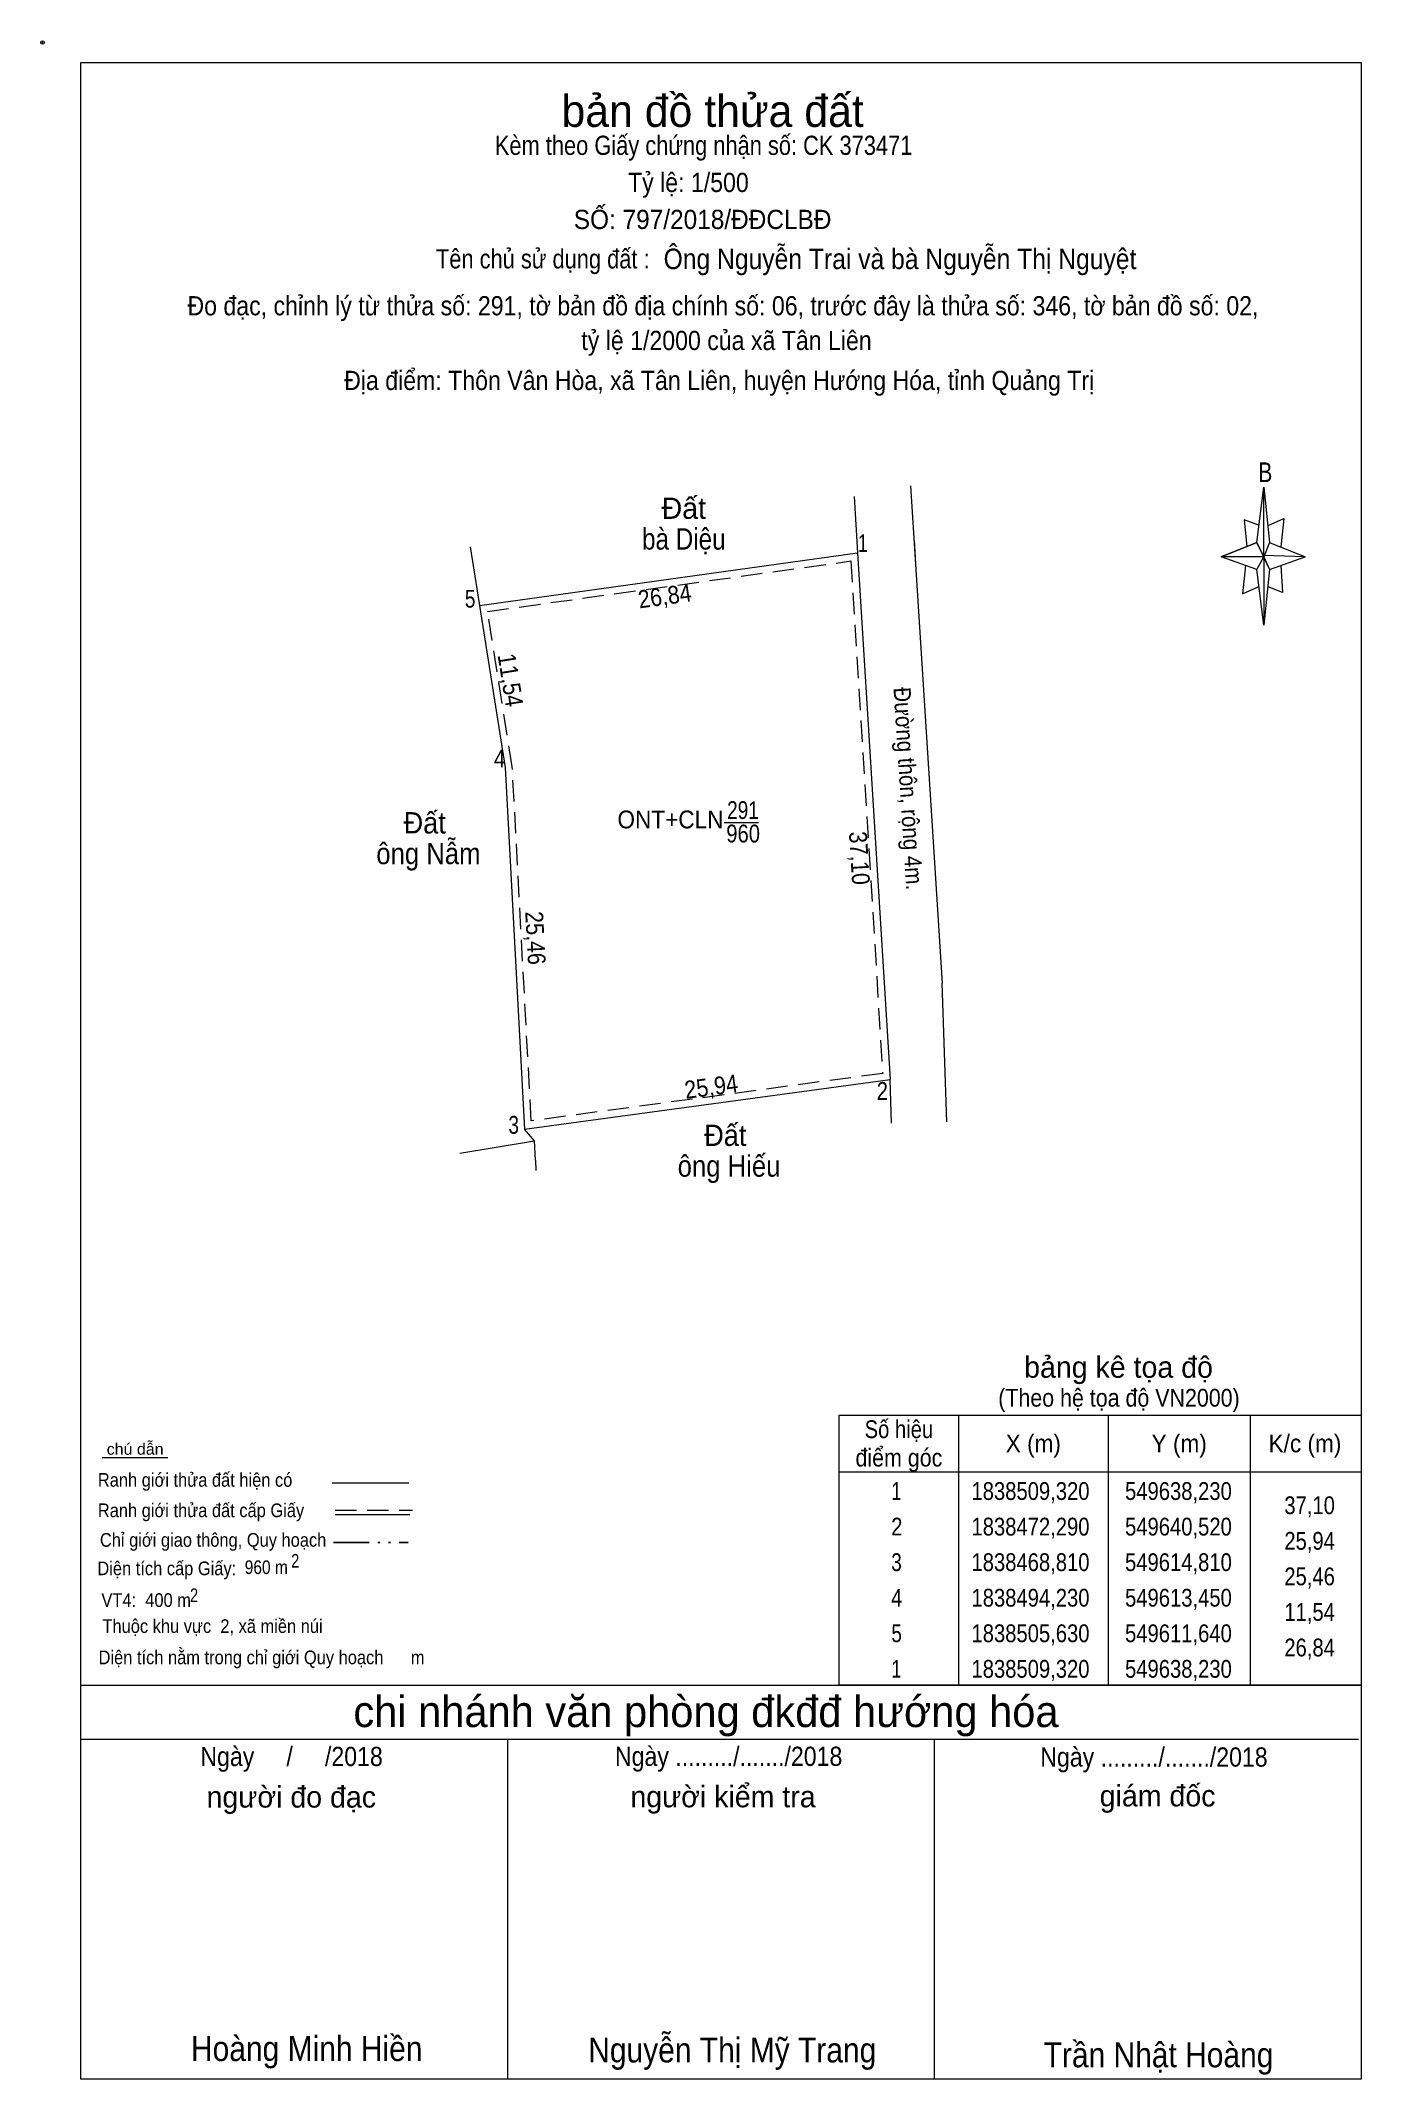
# Model space of a CAD drawing. Header units: metres. Extents: x 549581 to 549674, y 1838402 to 1838545.
import ezdxf
from ezdxf.enums import TextEntityAlignment as Align

# ---------------------------------------------------------------- set-up
doc = ezdxf.new("R2010")
doc.units = ezdxf.units.M
doc.header["$LTSCALE"] = 0.5
doc.header["$PDMODE"] = 32
doc.header["$PDSIZE"] = 0.25
doc.linetypes.add('DASH_DOUBLE_DOT', pattern=[9.2, 5, -1.2, 0.3, -1.2, 0.3, -1.2])
doc.linetypes.add('MEDIUM_DASHED', pattern=[4.5, 3, -1.5])
for name, color, linetype, lineweight in [('1', 7, 'MEDIUM_DASHED', 13), ('10', 7, 'Continuous', 13), ('15', 7, 'Continuous', 13), ('18', 7, 'Continuous', 13), ('28', 7, 'Continuous', 13), ('63', 7, 'Continuous', 13)]:
    doc.layers.add(name, color=color, linetype=linetype, lineweight=lineweight)

msp = doc.modelspace()

# ---------------------------------------------------------------- linework, layer by layer
at = {"layer": '1'}
msp.add_lwpolyline([(549637.76, 1838508.75), (549639.99, 1838472.72), (549615.28, 1838469.38), (549613.95, 1838494.28), (549612.21, 1838505.2)], close=True, dxfattribs=at)
at = {"layer": '10'}
msp.add_line((549615.52, 1838467.97), (549614.81, 1838468.81), dxfattribs=at)
msp.add_line((549615.52, 1838467.97), (549614.81, 1838468.81), dxfattribs=at)
msp.add_line((549615.52, 1838467.97), (549614.81, 1838468.81), dxfattribs=at)
at = {"layer": '15'}
for p, q in [((549611.64, 1838505.63), (549638.23, 1838509.32)), ((549611.64, 1838505.63), (549613.45, 1838494.23)), ((549614.81, 1838468.81), (549640.52, 1838472.29))]:
    msp.add_line(p, q, dxfattribs=at)
at = {"layer": '18'}
for p, q in [((549637.98, 1838513.28), (549638.23, 1838509.32)), ((549641.95, 1838514.04), (549644.17, 1838479.07)), ((549642.2, 1838510.18), (549642.35, 1838507.76)), ((549610.98, 1838509.75), (549611.64, 1838505.63)), ((549638.23, 1838509.32), (549640.52, 1838472.29)), ((549613.45, 1838494.23), (549614.81, 1838468.81)), ((549644.5, 1838469.31), (549644.17, 1838479.07)), ((549640.62, 1838469.21), (549640.52, 1838472.29)), ((549615.52, 1838467.97), (549614.81, 1838468.81)), ((549615.52, 1838467.97), (549614.81, 1838468.81)), ((549615.52, 1838467.97), (549614.81, 1838468.81)), ((549615.52, 1838467.97), (549614.81, 1838468.81)), ((549615.52, 1838467.97), (549614.81, 1838468.81)), ((549615.52, 1838467.97), (549614.81, 1838468.81)), ((549615.52, 1838467.97), (549614.81, 1838468.81)), ((549615.52, 1838467.97), (549614.81, 1838468.81)), ((549610.26, 1838467.11), (549615.52, 1838467.97)), ((549610.26, 1838467.11), (549615.52, 1838467.97)), ((549610.26, 1838467.11), (549615.52, 1838467.97)), ((549610.26, 1838467.11), (549615.52, 1838467.97)), ((549615.58, 1838466.61), (549615.61, 1838465.89))]:
    msp.add_line(p, q, dxfattribs=at)
msp.add_lwpolyline([(549615.58, 1838466.61), (549615.52, 1838467.97), (549614.81, 1838468.81)], dxfattribs=at)
at = {"layer": '28'}
for p, q in [((549583.63, 1838466.19), (549583.63, 1838523.57)), ((549666.29, 1838510.04), (549666.79, 1838513.94)), ((549667.19, 1838510.04), (549669.69, 1838509.04)), ((549666.29, 1838508.14), (549663.79, 1838509.04)), ((549667.19, 1838508.14), (549666.79, 1838504.24)), ((549667.99, 1838508.44), (549668.09, 1838506.54)), ((549668.09, 1838506.54), (549667.09, 1838506.94)), ((549583.63, 1838444.93), (549583.63, 1838466.19)), ((549585.13, 1838445.71), (549589.73, 1838445.71)), ((549601.29, 1838443.94), (549606.67, 1838443.94)), ((549601.49, 1838441.7), (549606.75, 1838441.7)), ((549583.63, 1838429.7), (549673.63, 1838429.7)), ((549583.63, 1838425.9), (549673.43, 1838425.9)), ((549583.63, 1838425.9), (549673.43, 1838425.9)), ((549583.63, 1838425.9), (549673.43, 1838425.9)), ((549613.63, 1838402), (549613.63, 1838425.9)), ((549643.63, 1838402), (549643.63, 1838425.9))]:
    msp.add_line(p, q, dxfattribs=at)
at = {"layer": '28', "linetype": 'MEDIUM_DASHED'}
msp.add_line((549601.49, 1838442.02), (549606.93, 1838442.02), dxfattribs=at)
at = {"layer": '28', "linetype": 'DASH_DOUBLE_DOT', "lineweight": 25}
msp.add_line((549601.39, 1838439.73), (549606.63, 1838439.73), dxfattribs=at)
at = {"layer": '28'}
for points in [[(549583.63, 1838523.57), (549583.63, 1838543.8), (549673.63, 1838543.8), (549673.63, 1838444.93)], [(549666.49, 1838511.24), (549665.39, 1838511.64), (549665.59, 1838509.74)], [(549667.09, 1838511.24), (549668.19, 1838511.74), (549667.99, 1838509.74)], [(549666.79, 1838509.04), (549666.29, 1838510.04), (549663.79, 1838509.04)], [(549666.79, 1838509.04), (549667.19, 1838508.14), (549669.69, 1838509.04)], [(549665.49, 1838508.44), (549665.29, 1838506.44), (549666.39, 1838506.94)], [(549673.63, 1838444.93), (549673.63, 1838402), (549583.63, 1838402), (549583.63, 1838444.93)], [(549673.63, 1838402), (549583.63, 1838402), (549583.63, 1838425.9)]]:
    msp.add_lwpolyline(points, dxfattribs=at)
for points in [[(549666.79, 1838513.94), (549667.19, 1838510.04), (549666.79, 1838509.04)], [(549666.79, 1838509.04), (549663.79, 1838509.04), (549666.29, 1838510.04), (549667.19, 1838508.14), (549669.69, 1838509.04), (549666.79, 1838509.14)], [(549666.79, 1838509.04), (549666.79, 1838504.24), (549666.29, 1838508.14)]]:
    msp.add_lwpolyline(points, close=True, dxfattribs=at)
msp.add_point((549580.93, 1838545.2), dxfattribs=at)
at = {"layer": '63'}
for p, q in [((549628.84, 1838490.36), (549631.26, 1838490.36)), ((549645.33, 1838448.7), (549645.33, 1838429.7)), ((549655.83, 1838448.7), (549655.83, 1838429.7)), ((549665.83, 1838448.7), (549665.83, 1838429.7)), ((549636.93, 1838444.7), (549673.63, 1838444.7))]:
    msp.add_line(p, q, dxfattribs=at)
msp.add_lwpolyline([(549636.93, 1838448.7), (549673.63, 1838448.7), (549673.63, 1838429.7), (549636.93, 1838429.7)], close=True, dxfattribs=at)

# ---------------------------------------------------------------- texts
at = {"layer": '1'}
for s, width, p in [('291', 0.8, (549630.17, 1838490.61)), ('ONT+CLN', 0.95, (549625.07, 1838489.95)), ('960', 0.85, (549630.18, 1838488.96))]:
    msp.add_text(s, height=1.25, dxfattribs=dict(at, width=width)).set_placement(p, align=Align.CENTER)
at = {"layer": '10'}
msp.add_text('Đất', height=1.5, dxfattribs=at).set_placement((549626.01, 1838511.71), align=Align.CENTER)
for s, width, p in [('bà Diệu', 0.85, (549626.01, 1838509.55)), ('Đất ', 0.95, (549608.06, 1838489.59)), ('ông Nẫm', 0.9, (549608.055, 1838487.43)), ('Đất ', 0.95, (549629.19, 1838467.62)), ('ông Hiếu', 0.9, (549629.19, 1838465.46))]:
    msp.add_text(s, height=1.5, dxfattribs=dict(at, width=width)).set_placement(p, align=Align.CENTER)
at = {"layer": '18', "width": 0.9}
msp.add_text('Đường thôn, rộng 4m.', height=1.2, rotation=273.632, dxfattribs=at).set_placement((549641.2, 1838492.708), align=Align.CENTER)
at = {"layer": '28'}
for s, height, p in [('bản đồ thửa đất', 2.25, (549628.035, 1838539.27)), ('bảng kê tọa độ', 1.5, (549656.57, 1838451.32)), ('chi nhánh văn phòng đkđđ hướng hóa', 2.187, (549627.565, 1838426.76)), ('người đo đạc', 1.5, (549598.415, 1838421.1)), ('người kiểm tra', 1.5, (549628.765, 1838421.12)), ('giám đốc', 1.5, (549659.315, 1838421.18))]:
    msp.add_text(s, height=height, dxfattribs=at).set_placement(p, align=Align.CENTER)
for s, height, width, p in [('Kèm theo Giấy chứng nhận số: CK 373471', 1.35, 0.85, (549627.4, 1838537.3)), ('Tỷ lệ: 1/500', 1.35, 0.9, (549626.33, 1838534.69)), ('SỐ: 797/2018/ĐĐCLBĐ', 1.35, 0.95, (549627.33, 1838532.09)), ('Tên chủ sử dụng đất :', 1.35, 0.85, (549616.095, 1838529.32)), ('Đo đạc, chỉnh lý từ thửa số: 291, tờ bản đồ địa chính số: 06, trước đây là thửa số: 346, tờ bản đồ số: 02,', 1.35, 0.9, (549628.76, 1838526.02)), ('  tỷ lệ 1/2000 của xã Tân Liên', 1.35, 0.9, (549628.56, 1838523.58)), ('Địa điểm: Thôn Vân Hòa, xã Tân Liên, huyện Hướng Hóa, tỉnh Quảng Trị', 1.35, 0.9, (549628.495, 1838520.77)), ('B', 1.378, 0.8, (549666.89, 1838514.3)), ('(Theo hệ tọa độ VN2000)', 1.25, 0.9, (549656.6, 1838449.29)), ('(Theo hệ tọa độ VN2000)', 1.25, 0.9, (549656.6, 1838449.29)), ('chú dẫn', 0.8, 1.05, (549587.44, 1838445.91)), ('Ranh giới thửa đất hiện có ', 0.96, 0.9, (549591.815, 1838443.66)), ('Ranh giới thửa đất cấp Giấy', 0.96, 0.9, (549592.07, 1838441.52)), ('Chỉ giới giao thông, Quy hoạch', 0.96, 0.9, (549592.92, 1838439.44)), ('Diện tích cấp Giấy: ', 0.96, 0.9, (549589.825, 1838437.44)), ('960 m ', 0.96, 0.85, (549596.81, 1838437.52)), ('2', 0.96, 0.8, (549598.69, 1838437.97)), (' VT4:  400 m ', 0.96, 0.9, (549588.215, 1838435.21)), ('2', 0.96, 0.8, (549591.58, 1838435.55)), ('Thuộc khu vực  2, xã miền núi', 0.96, 0.9, (549592.88, 1838433.38)), ('Diện tích nằm trong chỉ giới Quy hoạch      m', 0.96, 0.9, (549596.325, 1838431.18)), ('Ngày     /     /2018', 1.35, 0.9, (549598.435, 1838424.02)), ('Ngày ........./......./2018', 1.35, 0.9, (549629.16, 1838424.03)), ('Ngày ........./......./2018', 1.35, 0.9, (549659.06, 1838423.98)), ('Hoàng Minh Hiền', 1.75, 0.9, (549599.5, 1838403.28)), ('Nguyễn Thị Mỹ Trang', 1.75, 0.9, (549629.415, 1838403.18)), ('Trần Nhật Hoàng', 1.75, 0.9, (549659.38, 1838402.84))]:
    msp.add_text(s, height=height, dxfattribs=dict(at, width=width)).set_placement(p, align=Align.CENTER)
at = {"layer": '28', "width": 0.9}
msp.add_text('Ông Nguyễn Trai và bà Nguyễn Thị Nguyệt', height=1.44, dxfattribs=at).set_placement((549624.59, 1838529.27))
at = {"layer": '63'}
for s, width, p in [(' 1', 0.75, (549638.94, 1838509.38)), (' 5', 0.8, (549611.36, 1838505.47)), (' 4', 0.85, (549613.45, 1838494.23)), (' 2', 0.85, (549640.36, 1838470.86)), (' 3', 0.8, (549614.42, 1838468.48)), ('37,10', 0.85, (549671.78, 1838441.73)), ('25,94', 0.85, (549671.78, 1838439.23)), ('25,46', 0.85, (549671.78, 1838436.73)), ('11,54', 0.85, (549671.78, 1838434.23)), ('26,84', 0.85, (549671.78, 1838431.73))]:
    msp.add_text(s, height=1.25, dxfattribs=dict(at, width=width)).set_placement(p, align=Align.RIGHT)
at = {"layer": '63', "width": 0.9}
for s, rotation, p in [('26,84', 7.901, (549624.754, 1838505.671)), ('11,54', 279.022, (549613.21, 1838500.278)), ('37,10', 273.539, (549637.735, 1838487.819)), ('25,46', 273.062, (549614.958, 1838482.208)), ('25,94', 7.708, (549628.016, 1838471.175))]:
    msp.add_text(s, height=1.25, rotation=rotation, dxfattribs=at).set_placement(p, align=Align.CENTER)
at = {"layer": '63'}
for s, width, p in [('Số hiệu', 0.85, (549641.13, 1838447.08)), ('X (m)', 0.95, (549650.58, 1838446.08)), ('Y (m)', 0.95, (549660.835, 1838446.08)), ('K/c (m)', 0.95, (549669.675, 1838446.08)), ('điểm góc', 0.9, (549641.13, 1838445.08)), (' 1', 0.75, (549640.78, 1838442.73)), ('1838509,320', 0.85, (549650.38, 1838442.73)), ('549638,230', 0.85, (549660.78, 1838442.73)), (' 2', 0.85, (549640.785, 1838440.23)), ('1838472,290', 0.85, (549650.38, 1838440.23)), ('549640,520', 0.85, (549660.78, 1838440.23)), (' 3', 0.8, (549640.775, 1838437.73)), ('1838468,810', 0.85, (549650.38, 1838437.73)), ('549614,810', 0.85, (549660.78, 1838437.73)), (' 4', 0.85, (549640.78, 1838435.23)), ('1838494,230', 0.85, (549650.38, 1838435.23)), ('549613,450', 0.85, (549660.78, 1838435.23)), (' 5', 0.8, (549640.785, 1838432.73)), ('1838505,630', 0.85, (549650.38, 1838432.73)), ('549611,640', 0.85, (549660.78, 1838432.73)), (' 1', 0.75, (549640.78, 1838430.23)), ('1838509,320', 0.85, (549650.38, 1838430.23)), ('549638,230', 0.85, (549660.78, 1838430.23))]:
    msp.add_text(s, height=1.25, dxfattribs=dict(at, width=width)).set_placement(p, align=Align.CENTER)

doc.saveas('drawing.dxf')
